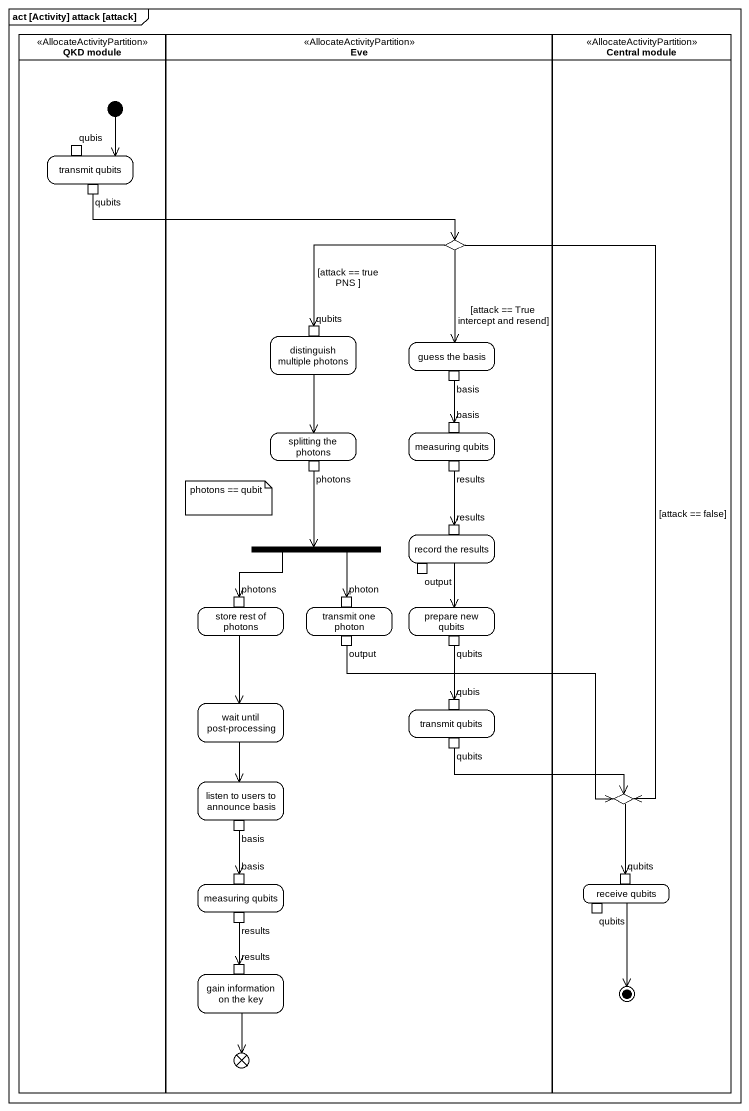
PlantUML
@startuml
mainframe act [Activity] attack [attack]
hide empty description
state "QKD module" as QKD_module <<AllocateActivityPartition>> {
  state "transmit qubits" as transmit_qubits {
    state qubis <<inputPin>>
    state qubits <<outputPin>>
  }
  [*] --> transmit_qubits
}
state Eve <<AllocateActivityPartition>> {
  state choice1 <<choice>>
  state "distinguish multiple photons" as distinguish_multiple_photons {
    state "qubits" as qubits_2 <<inputPin>>
  }
  state "guess the basis" as guess_the_basis {
    state basis <<outputPin>>
  }
  state "splitting the photons" as splitting_the_photons {
    state photons <<outputPin>>
  }
  state "measuring qubits" as measuring_qubits {
    state "basis" as basis_2 <<inputPin>>
    state results <<outputPin>>
  }
  state fork1 <<fork>>
  state "record the results" as record_the_results {
    state "results" as results_2 <<inputPin>>
    state output <<outputPin>>
  }
  state "store rest of photons" as store_rest_of_photons {
    state "photons" as photons_2 <<inputPin>>
  }
  state "transmit one photon" as transmit_one_photon {
    state photon <<inputPin>>
    state "output" as output_2 <<outputPin>>
  }
  state "prepare new qubits" as prepare_new_qubits {
    state "qubits" as qubits_3 <<outputPin>>
  }
  state "wait until post-processing" as wait_until_post_processing
  state "transmit qubits" as transmit_qubits_2 {
    state "qubis" as qubis_2 <<inputPin>>
    state "qubits" as qubits_4 <<outputPin>>
  }
  state "listen to users to announce basis" as listen_to_users_to_announce {
    state "basis" as basis_3 <<outputPin>>
  }
  state "measuring qubits" as measuring_qubits_2 {
    state "basis" as basis_4 <<inputPin>>
    state "results" as results_3 <<outputPin>>
  }
  state "gain information on the key" as gain_information_on_the_key {
    state "results" as results_4 <<inputPin>>
  }
  state flowfinal1 <<end>>
}
state "Central module" as Central_module <<AllocateActivityPartition>> {
  state choice2 <<choice>>
  state "receive qubits" as receive_qubits {
    state "qubits" as qubits_5 <<inputPin>>
    state "qubits" as qubits_6 <<outputPin>>
  }
  receive_qubits --> [*]
}
qubits -right-> choice1
choice1 --> qubits_2 : [attack == true PNS ]
choice1 --> guess_the_basis : [attack == True intercept and resend]
choice1 --> choice2 : [attack == false]
distinguish_multiple_photons --> splitting_the_photons
basis --> basis_2
photons --> fork1
results --> results_2
fork1 --> photons_2
fork1 --> photon
record_the_results --> prepare_new_qubits
store_rest_of_photons --> wait_until_post_processing
output_2 -right-> choice2
qubits_3 --> qubis_2
wait_until_post_processing --> listen_to_users_to_announce
qubits_4 -right-> choice2
choice2 --> qubits_5
basis_3 --> basis_4
results_3 --> results_4
gain_information_on_the_key --> flowfinal1
note as N1
  photons == qubit
end note
@enduml
